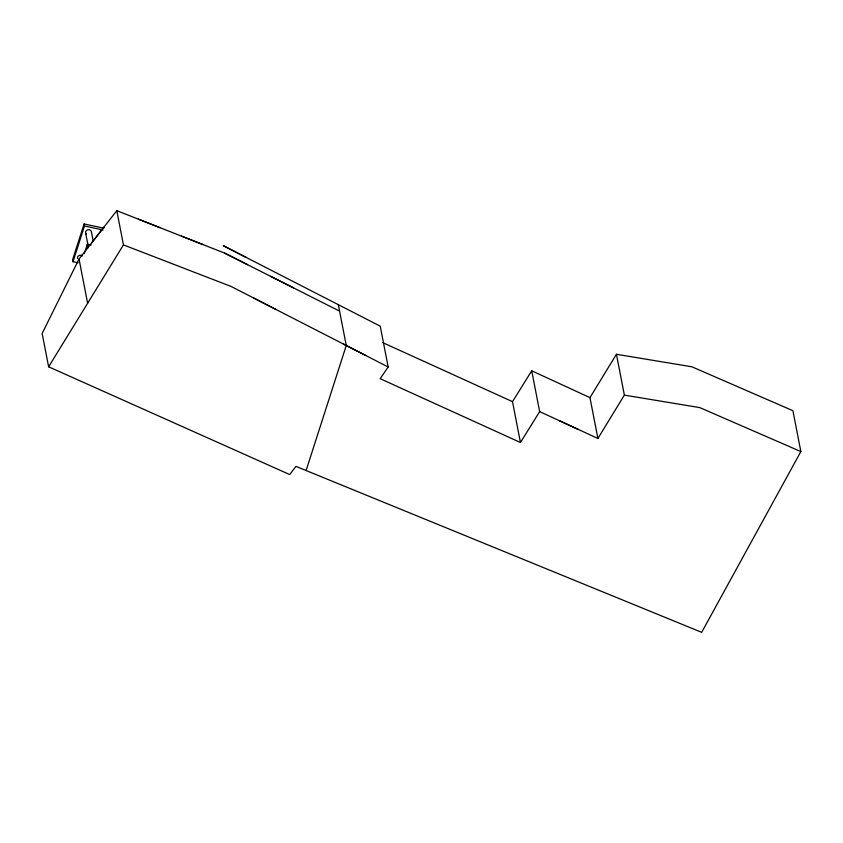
<?xml version="1.0" encoding="UTF-8"?>
<svg xmlns="http://www.w3.org/2000/svg" width="843" height="843" viewBox="0 0 843 843"><rect width="100%" height="100%" fill="white"/><g stroke="black" fill="none" stroke-linecap="round" stroke-linejoin="round"><path stroke-width="1.26" d="M103.879 228.232L84.1 223.943L72.635 259.633L73.025 261.678L78.136 262.784M73.025 261.678L84.49 225.987L84.1 223.943M84.258 253.711L87.324 244.143L91.181 244.986M306.104 470.531L346.262 345.504L338.328 304.671M339.581 311.141L224.649 253.111L116.798 210.666L79.031 259.033L42.15 333.459L48.631 366.81L289.697 474.567L295.956 466.379L701.682 632.334L800.85 451.563L792.915 410.72L691.892 366.789L616.433 354.281L589.963 397.633L597.898 438.465L539.657 411.616L531.722 370.783L589.963 397.633M597.898 438.465L624.368 395.114L616.433 354.281M48.631 366.81L123.447 244.902L116.798 210.666M246.219 257.442L223.195 245.629L380.235 326.157L388.17 366.99L380.182 378.686L520.447 442.501L512.512 401.658L531.722 370.783M520.447 442.501L539.657 411.616M91.613 242.91L104.205 226.799M624.368 395.114L699.827 407.622L800.85 451.563M84.49 225.987L103.036 230.002M123.447 244.902L231.13 286.462L388.17 366.99M138.368 219.159L159.938 227.652M181.508 236.135L203.079 244.628M382.764 342.637L512.512 401.658M559.078 420.573L578.488 429.519M224.649 253.111L247.631 264.723M270.624 276.325L293.606 287.927M253.564 297.969L275.998 309.465M343.301 343.986L365.736 355.483M93.278 241.435L91.36 231.562A2.961 2.613 -11 0 0 87.092 230.065A2.961 2.613 -11 0 0 86.386 234.206M85.649 233.058L88.051 245.397M87.324 244.143L88.03 247.779M79.031 259.033L87.63 303.269M77.461 258.548A2.961 2.613 -11 0 1 82.456 255.893"/></g></svg>
